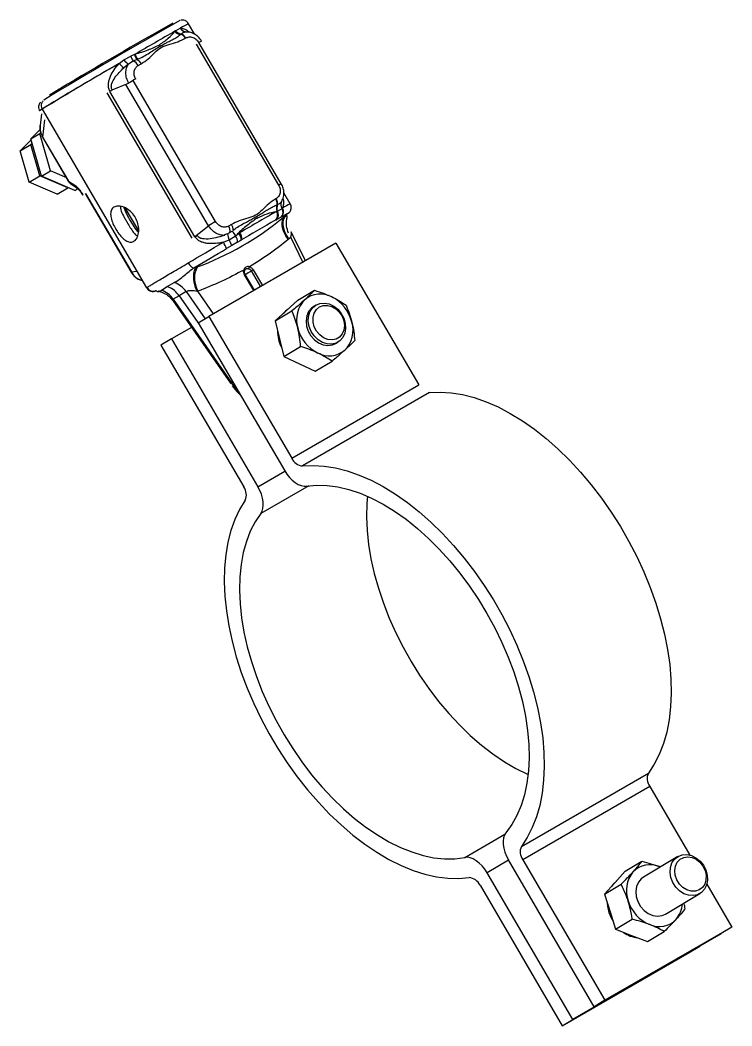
# Model space of a CAD drawing. Header units: millimetres. Extents: x 0 to 42050, y 0 to 29700.
# Drawn here: x 23326 to 26180, y 7893 to 11925 of the extents above; entities that cross this region are included whole.
import ezdxf

# ---------------------------------------------------------------- set-up
doc = ezdxf.new("R2010")
doc.units = ezdxf.units.MM
doc.header["$LTSCALE"] = 50
doc.layers.add('unovics', color=7, linetype='Continuous')

msp = doc.modelspace()

# ---------------------------------------------------------------- linework, layer by layer
at = {"layer": 'unovics', "color": 3}
for p, q in [((24026.8, 11868), (24001.8, 11910.7)), ((23948.1, 11881.5), (23946.7, 11880.2)), ((23949.2, 11882.5), (23948.1, 11881.5)), ((23949.2, 11882.5), (23968.3, 11893.2)), ((23970.2, 11893.5), (23968.3, 11893.2)), ((23969.3, 11867.1), (23971.4, 11868.8)), ((23971.4, 11868.8), (23972.8, 11870)), ((23988.1, 11877.7), (23987.2, 11878.1)), ((23989, 11877.5), (23991.1, 11877.9)), ((23991.1, 11877.9), (23992.5, 11877.8)), ((23999.1, 11876.9), (23991.1, 11877.9)), ((23988.9, 11852.3), (23990.7, 11853.4)), ((24032.3, 11829.3), (24363, 11263.3)), ((24373.6, 11269.3), (24042.9, 11835.3)), ((23742.7, 11765.7), (23769.8, 11781)), ((23785.1, 11787.4), (23769.8, 11781)), ((23787.9, 11788.5), (23785.1, 11787.4)), ((23723.3, 11750.9), (23742.7, 11765.7)), ((23760.5, 11748.7), (23742.3, 11733.8)), ((23779.7, 11760.6), (23760.5, 11748.7)), ((23794.5, 11766.7), (23779.7, 11760.6)), ((23797.6, 11768), (23794.5, 11766.7)), ((23800, 11743.2), (23812, 11750.2)), ((23695.4, 11645.2), (23761.3, 11672.6)), ((24081.4, 11100.6), (23750.7, 11666.6)), ((24109.9, 11117.2), (23779.3, 11683.3)), ((24016.5, 11050.7), (23675.8, 11633.8)), ((23684.8, 11639.2), (24025.5, 11056)), ((23412, 11548.8), (23406.5, 11502)), ((23415, 11567.9), (23833.5, 10851.5)), ((23417.7, 11456.4), (23425.8, 11525.2)), ((23416.8, 11455.8), (23520, 11279.2)), ((23520.9, 11279.8), (23417.7, 11456.4)), ((23520.9, 11279.8), (23545.9, 11263.2)), ((23529, 11269.7), (23554, 11253.2)), ((23587.6, 11229.8), (23771.6, 10914.9)), ((23588.5, 11230.4), (23772.5, 10915.4)), ((24409.7, 11188.4), (24383.8, 11232.7)), ((23746.8, 11172.7), (23801.2, 11079.7)), ((24352.9, 11209.3), (24351, 11208.3)), ((24358.7, 11185.4), (24356.9, 11184.8)), ((24373.1, 11193.9), (24373.3, 11194.9)), ((24378.3, 11171.4), (24376.8, 11169.7)), ((24354.2, 11157.7), (24356.6, 11158.4)), ((24372.6, 11135.4), (24355.2, 11125.5)), ((24356.6, 11158.4), (24358.1, 11158.9)), ((24358.1, 11158.9), (24376.8, 11169.7)), ((24374.4, 11136.4), (24372.6, 11135.4)), ((24382.7, 11134.7), (24388.2, 11139.3)), ((24388, 11139.7), (24403, 11152.4)), ((24388.2, 11139.3), (24394.2, 11144.3)), ((24025.5, 11056), (24081.4, 11100.6)), ((24174.2, 11106.1), (24162.1, 11099.2)), ((24351.9, 11123.6), (24353.9, 11124.8)), ((24353.9, 11124.8), (24355.2, 11125.5)), ((24178.1, 11079), (24157.8, 11068)), ((24164.3, 11044.3), (24190.5, 11060)), ((24190.5, 11060), (24203.9, 11070.2)), ((24207.1, 11072.6), (24203.9, 11070.2)), ((24412.1, 11056.2), (24411.3, 11053.2)), ((24411.3, 11053.2), (24459.4, 10953.7)), ((24470, 10959.8), (24413.6, 11076.5)), ((24141.3, 11034.3), (24164.3, 11044.3)), ((24175, 11021.3), (24154.5, 11009.2)), ((24198.6, 11035), (24175, 11021.3)), ((24198.6, 11035), (24212.4, 11043)), ((24212.4, 11043), (24215.7, 11044.9)), ((24023.3, 10932.3), (24035.5, 10937.1)), ((24023.3, 10932.3), (24035.5, 10937.1)), ((24035.5, 10937.1), (24043.3, 10940)), ((24035.5, 10937.1), (24043.3, 10940)), ((23772.5, 10915.4), (23794.3, 10918.5)), ((23772.5, 10915.4), (23794.3, 10918.5)), ((23772.5, 10915.4), (23794.3, 10918.5)), ((24226.3, 10919.1), (24228.5, 10924.1)), ((24226.3, 10919.1), (24228.5, 10924.1)), ((24263.5, 10840.6), (24226.4, 10904.3)), ((24263.5, 10840.6), (24226.4, 10904.3)), ((24266.2, 10842.2), (24229, 10905.8)), ((24266.2, 10842.2), (24229, 10905.8)), ((24253.1, 10919.7), (24290.2, 10856.1)), ((24253.1, 10919.7), (24290.2, 10856.1)), ((24260.5, 10924), (24297.7, 10860.4)), ((24260.5, 10924), (24297.7, 10860.4)), ((23893, 10842.1), (23916.1, 10856.6)), ((23893, 10842.1), (23916.1, 10856.6)), ((23916.1, 10856.6), (23944.7, 10873.1)), ((23916.1, 10856.6), (23944.7, 10873.1)), ((23868.7, 10839.4), (23868.3, 10839.2)), ((23868.7, 10839.4), (23868.3, 10839.2)), ((23964.6, 10819.7), (23940.7, 10805.7)), ((23964.6, 10819.7), (23940.7, 10805.7)), ((23992.1, 10836.4), (23964.6, 10819.7)), ((23992.1, 10836.4), (23964.6, 10819.7)), ((23964.6, 10819.7), (24045.2, 10703.8)), ((23964.6, 10819.7), (24045.2, 10703.8)), ((23992.1, 10836.4), (24067.9, 10727.4)), ((23992.1, 10836.4), (24067.9, 10727.4)), ((24038.7, 10838.2), (24035.6, 10838.9)), ((24038.7, 10838.2), (24035.6, 10838.9)), ((24101.8, 10747.3), (24038.7, 10838.2)), ((24101.8, 10747.3), (24038.7, 10838.2)), ((23938.6, 10800.9), (24169.3, 10468.9)), ((23940.7, 10805.7), (24173.4, 10470.8)), ((24173.4, 10470.8), (24179.3, 10474.3))]:
    msp.add_line(p, q, dxfattribs=at)
at = {"layer": 'unovics', "color": 4}
for p, q in [((23369.4, 11448.7), (23406.7, 11486.4)), ((23369.4, 11448.7), (23405.1, 11470.1)), ((23405.1, 11470.1), (23409, 11474)), ((23447.8, 11320.6), (23405.1, 11470.1)), ((23326.4, 11401.3), (23370.3, 11445.7)), ((23326.4, 11401.3), (23369.2, 11427)), ((23369.2, 11427), (23374.2, 11432)), ((23405.1, 11301.1), (23369.2, 11427)), ((23412.1, 11299.3), (23369.4, 11448.7)), ((23362.3, 11275.5), (23326.4, 11401.3)), ((23362.3, 11275.5), (23405.1, 11301.1)), ((23518.2, 11253.3), (23405.1, 11301.1)), ((23412.1, 11299.3), (23447.8, 11320.6)), ((23546.3, 11242.5), (23412.1, 11299.3)), ((23513.1, 11293), (23447.8, 11320.6)), ((23475.4, 11227.7), (23362.3, 11275.5)), ((23475.4, 11227.7), (23518.2, 11253.3)), ((23519, 11254.1), (23518.2, 11253.3)), ((23546.3, 11242.5), (23558.1, 11249.6)), ((24440.1, 10801.7), (24507.2, 10841.8)), ((24394.7, 10760.3), (24440.1, 10801.7)), ((24512.3, 10782.4), (24503.5, 10777.1)), ((24349.2, 10718.9), (24394.7, 10760.3)), ((24349.2, 10718.9), (24416.2, 10759)), ((24349.2, 10718.9), (24366.6, 10647.8)), ((24366.6, 10647.8), (24384.1, 10576.6)), ((24384.1, 10576.6), (24451.2, 10616.7)), ((24592.2, 10628.8), (24601, 10634.1)), ((24384.1, 10576.6), (24447.1, 10546.9)), ((24447.1, 10546.9), (24510, 10517.1)), ((24510, 10517.1), (24577.1, 10557.2)), ((25752.6, 8512.3), (25819.7, 8552.4)), ((25963, 8571.3), (25825.7, 8489.2)), ((25752.6, 8512.3), (25710.9, 8466.5)), ((25893.4, 8529.7), (25889.4, 8531.3)), ((25889.4, 8531.3), (25893.4, 8529.7)), ((25710.9, 8466.5), (25669.2, 8420.6)), ((25669.2, 8420.6), (25736.3, 8460.7)), ((25669.2, 8420.6), (25691.6, 8350.2)), ((25914.4, 8340.9), (26051.7, 8423)), ((25691.6, 8350.2), (25713.9, 8279.8)), ((25713.9, 8279.8), (25780.9, 8319.9)), ((25713.9, 8279.8), (25777.9, 8255.3)), ((25841.9, 8230.7), (25909, 8270.8)), ((25777.9, 8255.3), (25841.9, 8230.7))]:
    msp.add_line(p, q, dxfattribs=at)
at = {"layer": 'unovics', "color": 2}
for p, q in [((24592.8, 11030.7), (24083.7, 10736.8)), ((24592.8, 11030.7), (24924.8, 10462.4)), ((24040.9, 10711.2), (24083.7, 10736.8)), ((24040.9, 10711.2), (24083.7, 10736.8)), ((24083.7, 10736.8), (24415.7, 10168.5)), ((24013.5, 10693.1), (23933.8, 10647.2)), ((24013.5, 10693.1), (23933.8, 10647.2)), ((24040.9, 10711.2), (24387.1, 10118.6)), ((23933.8, 10647.2), (23891, 10621.5)), ((23933.8, 10647.2), (23891, 10621.5)), ((23933.8, 10647.2), (24280, 10054.5)), ((23891, 10621.5), (24223, 10053.2)), ((24415.7, 10168.5), (24924.8, 10462.4)), ((24968, 10431.4), (24458.9, 10137.5)), ((24280, 10054.5), (24388.1, 10116.9)), ((24484.1, 10058.2), (24290.9, 9946.7)), ((25336.1, 8612.5), (25845.3, 8906.4)), ((25850.8, 8852.6), (25341.7, 8558.7)), ((25850.8, 8852.6), (26011.6, 8577.4)), ((25109.1, 8568.2), (25270.4, 8661.3)), ((25285.1, 8556.6), (25198.7, 8506.8)), ((25628.2, 7969.5), (25284.4, 8558)), ((25341.7, 8558.7), (25671, 7995.1)), ((25542.6, 7918.2), (25198.7, 8506.8)), ((25170.5, 8456.2), (25499.7, 7892.6)), ((26079.6, 8461.1), (26180.1, 8289)), ((26180.1, 8289), (25671, 7995.1)), ((26180.1, 8289), (26137.3, 8263.4)), ((25628.2, 7969.5), (26137.3, 8263.4)), ((25499.7, 7892.6), (26008.9, 8186.5)), ((26051.7, 8212.1), (25542.6, 7918.2)), ((26008.9, 8186.5), (26051.7, 8212.1)), ((26051.7, 8212.1), (26050.9, 8213.5)), ((25671, 7995.1), (25628.2, 7969.5)), ((25499.7, 7892.6), (25542.6, 7918.2))]:
    msp.add_line(p, q, dxfattribs=at)
at = {"layer": 'unovics', "color": 3, "elevation": 0, "flags": 128}
for points in [[(23444.1, 11623.6), (23444.6, 11624), (23444.8, 11624.1)], [(23417.7, 11456.4), (23417, 11456), (23416.8, 11455.8)], [(23577.9, 11224.4), (23577.2, 11224), (23577, 11223.8)], [(24374.4, 11136.4), (24382.4, 11140.9), (24389.2, 11144.7), (24394.7, 11147.8), (24398.9, 11150), (24401.8, 11151.5), (24403.3, 11152.2), (24403.5, 11152.1), (24403.4, 11152)], [(24400.7, 11047.3), (24391.9, 11060.4), (24384.9, 11074), (24379.8, 11087.5), (24377, 11100.5), (24376.4, 11112.6), (24378.2, 11123.3), (24382.2, 11132.3), (24388.2, 11139.3)], [(24394.2, 11144.3), (24387.4, 11136.8), (24382.7, 11127.3), (24380.2, 11116.2), (24380, 11103.8), (24382.2, 11090.6), (24386.6, 11076.9), (24393.1, 11063.3), (24401.5, 11050.2)], [(24000.4, 10951.7), (24017, 10961.4), (24034, 10971.5), (24051.4, 10981.7), (24069.1, 10992), (24086.9, 11002.5), (24105, 11013.1), (24123.1, 11023.7), (24141.3, 11034.3)], [(24023.3, 10932.3), (24038.8, 10941.4), (24054.6, 10950.7), (24070.8, 10960.2), (24087.3, 10969.9), (24103.9, 10979.6), (24120.7, 10989.5), (24137.6, 10999.3), (24154.5, 11009.2)], [(24035.6, 10838.9), (24030.1, 10853.6), (24026, 10868.6), (24023.5, 10883.4), (24022.6, 10897.4), (24023.4, 10910.1), (24025.9, 10921.2), (24030, 10930.3), (24035.5, 10937.1)], [(24035.6, 10838.9), (24030.1, 10853.6), (24026, 10868.6), (24023.5, 10883.4), (24022.6, 10897.4), (24023.4, 10910.1), (24025.9, 10921.2), (24030, 10930.3), (24035.5, 10937.1)], [(24038.7, 10838.2), (24033.1, 10853.1), (24029.1, 10868.4), (24026.9, 10883.6), (24026.6, 10898.1), (24028.2, 10911.4), (24031.6, 10923.1), (24036.7, 10932.7), (24043.3, 10940)], [(24038.7, 10838.2), (24033.1, 10853.1), (24029.1, 10868.4), (24026.9, 10883.6), (24026.6, 10898.1), (24028.2, 10911.4), (24031.6, 10923.1), (24036.7, 10932.7), (24043.3, 10940)], [(23771.6, 10914.9), (23771.8, 10915), (23772.5, 10915.4)], [(23771.6, 10914.9), (23771.8, 10915), (23772.5, 10915.4)], [(23771.6, 10914.9), (23771.8, 10915), (23772.5, 10915.4)], [(24223, 10923.2), (24223.9, 10922.7), (24224.7, 10922.2), (24225.4, 10921.7), (24225.9, 10921.2), (24226.3, 10920.6), (24226.5, 10920.1), (24226.5, 10919.6), (24226.3, 10919.1)], [(24223, 10923.2), (24223.9, 10922.7), (24224.7, 10922.2), (24225.4, 10921.7), (24225.9, 10921.2), (24226.3, 10920.6), (24226.5, 10920.1), (24226.5, 10919.6), (24226.3, 10919.1)], [(23833.5, 10851.5), (23833.6, 10851.8), (23834.8, 10852.7)], [(23833.5, 10851.5), (23833.6, 10851.8), (23834.8, 10852.7)], [(23868.3, 10839.2), (23868.1, 10839.1), (23868.1, 10839.3), (23869.3, 10840.2)], [(23868.3, 10839.2), (23868.1, 10839.1), (23868.1, 10839.3), (23869.3, 10840.2)], [(24201.9, 10435.6), (24195.5, 10442.6), (24173.4, 10470.8)]]:
    msp.add_lwpolyline(points, dxfattribs=at)
at = {"layer": 'unovics', "color": 4, "elevation": 0, "flags": 128}
for points in [[(23520, 11279.2), (23520.1, 11279.3), (23520.9, 11279.8)], [(24503.5, 10777.1), (24494.2, 10770.2), (24482.9, 10756.2), (24475.6, 10738.9), (24472.8, 10719.3), (24474.8, 10698.6), (24481.3, 10678.3), (24492.1, 10659.5), (24506.3, 10643.4), (24523.2, 10631.1), (24541.6, 10623.2), (24560.4, 10620.4), (24578.4, 10622.8), (24592.2, 10628.8)], [(24608.3, 10639.3), (24593.2, 10630.2), (24575.7, 10626), (24557.1, 10626.9), (24538.4, 10633), (24520.9, 10643.8), (24505.6, 10658.7), (24493.5, 10676.6), (24485.4, 10696.6), (24481.8, 10717.3), (24482.9, 10737.4), (24488.6, 10755.7), (24498.6, 10771), (24512.2, 10782.3), (24528.7, 10789), (24546.9, 10790.6), (24565.7, 10787.1), (24583.9, 10778.6), (24600.5, 10765.7), (24614.2, 10749.1), (24624.4, 10730), (24630.3, 10709.5), (24631.6, 10689), (24628.2, 10669.6), (24620.3, 10652.7), (24608.3, 10639.3)], [(24606.9, 10654.5), (24593, 10646.3), (24576.9, 10643.1), (24559.8, 10645), (24542.9, 10651.9), (24527.6, 10663.3), (24515, 10678.3), (24506, 10695.9), (24501.2, 10714.6), (24501.1, 10733.2), (24505.6, 10750.3), (24514.4, 10764.5), (24526.8, 10774.9), (24542, 10780.6), (24558.7, 10781.2), (24575.9, 10776.8), (24592.1, 10767.6), (24606.2, 10754.2), (24617.1, 10737.8), (24624.1, 10719.5), (24626.5, 10700.6), (24624.3, 10682.6), (24617.6, 10666.9), (24606.9, 10654.5)], [(26052.3, 8553.4), (26065.8, 8536.6), (26075.7, 8517.3), (26081.2, 8496.8), (26082.1, 8476.3), (26078.3, 8457.1), (26070.1, 8440.4), (26057.9, 8427.3), (26042.5, 8418.6), (26024.9, 8414.8), (26006.2, 8416.2), (25987.6, 8422.6), (25970.2, 8433.8), (25955.1, 8448.9), (25943.4, 8467.1), (25935.6, 8487.2), (25932.4, 8507.9), (25933.8, 8527.9), (25939.9, 8545.9), (25950.2, 8561), (25964.1, 8572), (25980.7, 8578.3), (25999, 8579.5), (26017.8, 8575.5), (26036, 8566.6), (26052.3, 8553.4)], [(26052, 8548.5), (26064.2, 8533), (26072.7, 8515.2), (26076.8, 8496.4), (26076.3, 8478), (26071.2, 8461.2), (26061.9, 8447.5), (26049, 8437.7), (26033.6, 8432.6), (26016.7, 8432.7), (25999.6, 8437.8), (25983.6, 8447.6), (25969.9, 8461.4), (25959.5, 8478.2), (25953.1, 8496.7), (25951.2, 8515.5), (25954.1, 8533.2), (25961.3, 8548.6), (25972.5, 8560.5), (25986.8, 8568), (26003.1, 8570.5), (26020.3, 8567.9), (26037, 8560.4), (26052, 8548.5)], [(25718.4, 8474.7), (25704.2, 8461.2), (25696.8, 8450.9)], [(25825.7, 8489.2), (25816.7, 8482.6), (25805.3, 8468.6), (25797.9, 8451.3), (25795, 8431.8), (25796.9, 8411.2), (25803.4, 8390.8), (25814, 8371.9), (25828.2, 8355.8), (25845, 8343.4), (25863.4, 8335.4), (25882.2, 8332.5), (25900.2, 8334.8), (25914.4, 8340.9)], [(25680.6, 8384.9), (25681.7, 8372.6), (25687.3, 8347.7)], [(25687.3, 8347.7), (25697.2, 8323.6), (25703.6, 8312.3)]]:
    msp.add_lwpolyline(points, dxfattribs=at)
at = {"layer": 'unovics', "color": 2, "elevation": 0, "flags": 128}
for points in [[(24968, 10431.4), (25010.6, 10433.6), (25054.9, 10431), (25100.5, 10423.7), (25147.2, 10411.7), (25194.8, 10395.1), (25243, 10374), (25291.5, 10348.5), (25340, 10318.7), (25388.2, 10284.9), (25435.9, 10247.1), (25482.8, 10205.7), (25528.7, 10160.9), (25573.2, 10112.9), (25616.1, 10062), (25657.1, 10008.4), (25696.2, 9952.6), (25732.9, 9894.8), (25767.1, 9835.3), (25798.6, 9774.5), (25827.2, 9712.7), (25852.8, 9650.4), (25875.2, 9587.7), (25894.3, 9525.2), (25910, 9463.1), (25922.1, 9401.9), (25930.7, 9341.8), (25935.6, 9283.2), (25936.9, 9226.5), (25934.5, 9171.9), (25928.5, 9119.8), (25918.8, 9070.5), (25905.5, 9024.2), (25888.8, 8981.3), (25868.7, 8941.9), (25845.3, 8906.4)], [(24458.9, 10137.5), (24501.5, 10139.7), (24545.7, 10137.1), (24591.4, 10129.8), (24638.1, 10117.8), (24685.7, 10101.2), (24733.9, 10080.1), (24782.4, 10054.6), (24830.9, 10024.8), (24879.1, 9991), (24926.8, 9953.2), (24973.7, 9911.8), (25019.5, 9867), (25064, 9819), (25107, 9768), (25148, 9714.5), (25187, 9658.7), (25223.8, 9600.9), (25258, 9541.4), (25289.5, 9480.6), (25318.1, 9418.8), (25343.7, 9356.5), (25366.1, 9293.8), (25385.2, 9231.3), (25400.9, 9169.2), (25413, 9108), (25421.6, 9047.9), (25426.5, 8989.3), (25427.8, 8932.6), (25425.4, 8878), (25419.3, 8825.9), (25409.7, 8776.6), (25396.4, 8730.3), (25379.7, 8687.4), (25359.6, 8648), (25336.1, 8612.5)], [(24387.1, 10118.6), (24396.3, 10104.4), (24406.6, 10091.6), (24417.8, 10080.3), (24429.5, 10070.9), (24441.5, 10063.7), (24453.3, 10058.9), (24464.6, 10056.6), (24475.2, 10056.9)], [(24290.9, 9946.7), (24296.3, 9955.9), (24299.8, 9967.1), (24301.3, 9979.9), (24300.8, 9993.9), (24298.4, 10008.8), (24294, 10024.2), (24287.8, 10039.6), (24280, 10054.5)], [(24475.2, 10056.9), (24515.2, 10060.6), (24556.9, 10059.6), (24600.1, 10053.8), (24644.4, 10043.3), (24689.6, 10028.2), (24735.5, 10008.5), (24781.6, 9984.4), (24827.8, 9956.1), (24873.8, 9923.6), (24919.2, 9887.3), (24963.7, 9847.3), (25007.1, 9803.9), (25049.1, 9757.4), (25089.5, 9708.1), (25127.9, 9656.2), (25164.2, 9602.2), (25198, 9546.3), (25229.3, 9488.9), (25257.7, 9430.4), (25283.2, 9371.2), (25305.5, 9311.6), (25324.5, 9251.9), (25340.1, 9192.7), (25352.2, 9134.2), (25360.7, 9076.8), (25365.5, 9020.9), (25366.7, 8966.9), (25364.2, 8915), (25358, 8865.7), (25348.2, 8819.2), (25334.9, 8775.8), (25318, 8735.8), (25297.8, 8699.5), (25274.4, 8667)], [(24719, 10016.1), (24716.5, 9986.5), (24715.1, 9934), (24717.4, 9879.3), (24723.3, 9823), (24732.9, 9765.2), (24746.1, 9706.5), (24762.7, 9647.1), (24782.7, 9587.4), (24806, 9527.8), (24832.4, 9468.8), (24861.7, 9410.6), (24893.7, 9353.6), (24928.3, 9298.3), (24965.3, 9244.8), (25004.3, 9193.7), (25045.2, 9145.2), (25087.7, 9099.6), (25131.4, 9057.2), (25176.3, 9018.3), (25221.8, 8983.1), (25267.9, 8951.9), (25314.1, 8924.8), (25360.2, 8902), (25362.8, 8900.9)], [(24229, 10000), (24206.6, 9963.3), (24187.5, 9922.8), (24171.8, 9878.8), (24159.7, 9831.6), (24151.1, 9781.4), (24146.2, 9728.5), (24144.9, 9673.2), (24147.3, 9615.9), (24153.4, 9556.8), (24163, 9496.3), (24176.3, 9434.8), (24193, 9372.5), (24213.1, 9309.9), (24236.5, 9247.3), (24263.1, 9185.1), (24292.6, 9123.6), (24325, 9063.2), (24360, 9004.2), (24397.4, 8946.9), (24437.1, 8891.8), (24478.8, 8839), (24522.2, 8789), (24567.1, 8741.9), (24613.3, 8698.1), (24660.5, 8657.8), (24708.4, 8621.2), (24756.7, 8588.6), (24805.3, 8560.2), (24853.7, 8536), (24901.7, 8516.2), (24949.1, 8501), (24995.5, 8490.5), (25040.7, 8484.6), (25084.5, 8483.5), (25126.6, 8487.1)], [(24290.9, 9946.7), (24268.4, 9913), (24249.2, 9875.5), (24233.4, 9834.5), (24221.2, 9790.1), (24212.4, 9742.7), (24207.4, 9692.6), (24206, 9640.1), (24208.3, 9585.4), (24214.2, 9529.1), (24223.8, 9471.3), (24237, 9412.5), (24253.6, 9353.1), (24273.6, 9293.5), (24296.9, 9233.9), (24323.3, 9174.9), (24352.6, 9116.7), (24384.6, 9059.7), (24419.2, 9004.4), (24456.2, 8950.9), (24495.2, 8899.8), (24536.1, 8851.3), (24578.5, 8805.7), (24622.3, 8763.3), (24667.1, 8724.4), (24712.7, 8689.2), (24758.8, 8658), (24805, 8630.9), (24851.1, 8608.1), (24896.8, 8589.8), (24941.8, 8576), (24985.8, 8567), (25028.5, 8562.6), (25069.7, 8563), (25109.1, 8568.2)], [(25274.4, 8667), (25268.7, 8657.9), (25264.9, 8646.7), (25263.2, 8633.8), (25263.5, 8619.6), (25265.8, 8604.5), (25270.2, 8588.9), (25276.4, 8573.2), (25284.4, 8558)], [(25198.7, 8506.8), (25189.4, 8521.1), (25178.8, 8534.2), (25167.4, 8545.6), (25155.4, 8555), (25143.3, 8562.1), (25131.3, 8566.8), (25119.8, 8568.8), (25109.1, 8568.2)]]:
    msp.add_lwpolyline(points, dxfattribs=at)
at = {"layer": 'unovics', "color": 3}
for centre, radius, start, end in [((32449.9, -3223.3), 17360.2, 119.25149, 121.33749), ((33125, -4406.8), 18727.3, 119.37477, 120.96795), ((24180.2, 11544.7), 407.2, 115.9843, 121.0523), ((35911.8, -9029.4), 24091, 119.77926, 120.21536), ((23974.3, 11901.7), 34.9, 217.9529, 261.8078), ((23975.1, 11903.3), 34.7, 218.9855, 263.9083), ((23975.8, 11904.3), 34.4, 219.2942, 265.0588), ((23990.8, 11902), 24.1, 201.5317, 270.8808), ((23992.9, 11902), 24.3, 200.4102, 263.5194), ((23955.1, 11834.2), 38.3, 28.2599, 64.8532), ((23957.3, 11835.5), 37.8, 28.1125, 65.8011), ((23927.2, 11851), 49, 210.2673, 217.7613), ((24153.2, 11652.7), 213.3, 117.8572, 121.1261), ((23836.3, 11800.9), 69.4, 196.6812, 215.4572), ((23848.4, 11803.9), 65.4, 194.6473, 214.6504), ((23850.9, 11805.8), 65.3, 195.355, 215.3452), ((29815, 1113), 12258.7, 119.85396, 121.53009), ((29825.6, 1119), 12258.7, 119.85396, 121.53009), ((23933.3, 11965.2), 300, 225.593, 230.4762), ((23813, 11821.5), 89.8, 218.4665, 234.2203), ((23768.6, 11727.2), 35.3, 27.0947, 71.5852), ((23778.3, 11732.1), 38.3, 28.2599, 64.8532), ((25548.8, 8645.5), 3515.4, 120.0234, 120.5618), ((24188.6, 10456.9), 1384.1, 120.3717, 122.5054), ((22155.6, 14251.5), 3027.2, 300.3747, 300.5743), ((23541, 11287.7), 21.6, 201.5801, 236.2876), ((23566.1, 11271.3), 21.8, 201.7254, 235.5456), ((24473, 11081.1), 212.9, 117.854, 121.13), ((24318.1, 11187.5), 38.9, 356.0382, 32.2172), ((24320.4, 11188.7), 38.5, 355.1203, 32.3562), ((24389.2, 11171.2), 35, 157.0391, 201.3886), ((24390.4, 11171.4), 34.7, 156.0306, 201.1229), ((24396, 11185), 24.5, 150.1023, 218.5452), ((24354.7, 11156.3), 28, 314.5546, 32.4917), ((24554.1, 10885.3), 335.8, 115.4615, 121.5602), ((23620, 12059.5), 1198.7, 290.1383, 309.5133), ((36329.3, -9768.1), 24110, 119.78088, 120.21374), ((24319.3, 11156.2), 49.2, 202.8444, 210.3159), ((24331.3, 11142.1), 27.7, 318.1813, 34.0817), ((24333.4, 11143.3), 27.6, 317.8874, 33.1549), ((24334.8, 11144), 27.5, 317.6974, 32.5385), ((24353, 11155.2), 27.9, 314.5961, 31.2368), ((25867.7, 8075.6), 3513, 120.0229, 120.5617), ((24132, 11079.4), 36, 349.6614, 33.2903), ((24141.2, 11085.4), 38.9, 356.0382, 32.2172), ((35500.8, -8358.4), 22446.6, 119.78095, 120.21367), ((22512, 13641.7), 2996.3, 300.3741, 300.5757), ((24264.8, 11084.7), 108.3, 188.8457, 201.9102), ((24237.8, 11104.6), 65, 203.2193, 223.3514), ((24154.1, 11034.4), 44.5, 0.657, 34.9724), ((24169.3, 11044.4), 43.2, 358.0552, 36.5808), ((24172.7, 11046.7), 43.1, 357.5888, 36.9926), ((23973.6, 10930), 197.4, 23.6425, 31.8709), ((24089.9, 10995.8), 88.9, 16.6668, 33.0693), ((24231.2, 10937.6), 14.6, 321.0188, 354.8594), ((24231.2, 10937.6), 14.6, 321.0188, 354.8594), ((24264.2, 10840.4), 74.2, 118.3084, 120.657), ((24264.2, 10840.4), 74.2, 118.3084, 120.657), ((23441.5, 12287.5), 1590.5, 299.6822, 300.6833), ((23441.5, 12287.5), 1590.5, 299.6822, 300.6833), ((24694.1, 10173.7), 866.5, 120.0208, 120.5897), ((24694.1, 10173.7), 866.5, 120.0208, 120.5897), ((23911.2, 10780.8), 98.2, 34.5227, 70.0604), ((23911.2, 10780.8), 98.2, 34.5227, 70.0604), ((23863.8, 10754.6), 92.3, 33.6053, 71.5749), ((23863.8, 10754.6), 92.3, 33.6053, 71.5749), ((24167, 10479), 10.4, 282.831, 307.814)]:
    msp.add_arc(centre, radius, start, end, dxfattribs=at)
at = {"layer": 'unovics', "color": 4}
for centre, radius, start, end in [((24530.2, 10730.1), 96.8, 61.858, 130.3887), ((24507.8, 10678.8), 152.7, 13.567, 63.5412), ((24548.5, 10723.9), 113.8, 135.4054, 196.6403), ((24449.8, 10692.3), 88.4, 123.7357, 140.8726), ((24587.9, 10727.1), 152.7, 193.567, 243.5411), ((24547.2, 10682), 113.9, 315.4058, 16.6399), ((24507.1, 10680.1), 148.8, 179.2925, 208.2983), ((24565.5, 10675.8), 96.8, 241.858, 310.3887), ((25875.8, 8434.9), 118.9, 140.8241, 200.2587), ((25851.8, 8445), 94.1, 66.4174, 136.3349), ((25908.2, 8437.9), 150.5, 197.0393, 247.5235), ((25876.8, 8389.4), 105.6, 318.9203, 355.6172), ((25888.3, 8385), 94.1, 246.4172, 316.335), ((25816.9, 8367.6), 122.8, 234.5247, 263.4942)]:
    msp.add_arc(centre, radius, start, end, dxfattribs=at)
at = {"layer": 'unovics', "color": 2}
for centre, radius, start, end in [((24463.8, 10190.1), 52.8, 204.1461, 264.5772), ((24179.5, 10021.4), 53.9, 336.6615, 36.1852), ((25893.5, 8884.2), 53.1, 155.2857, 216.5403), ((25384.3, 8590.3), 53.1, 155.2857, 216.5403), ((25122.9, 8435.3), 51.9, 23.7796, 85.9804)]:
    msp.add_arc(centre, radius, start, end, dxfattribs=at)
at = {"layer": 'unovics', "color": 3}
for points, knots in [([(24001.5, 11910.6), (24000, 11912.9), (23996.7, 11918.3), (23988.1, 11923.4), (23979.7, 11925.2), (23973.7, 11924.9), (23971.6, 11924.5), (23970.8, 11924.3)], [0, 0, 0, 0, 0.217042, 0.511663, 0.772734, 0.920197, 1, 1, 1, 1]), ([(23884.8, 11826.3), (23897.5, 11834.9), (23922.8, 11852.3), (23938.8, 11870.9), (23946.7, 11880.2)], [0, 0, 0, 0, 0.501231, 1, 1, 1, 1]), ([(23888.4, 11820.9), (23893.6, 11823.8), (23903.1, 11829.1), (23917.3, 11836.4), (23930.2, 11843), (23944.2, 11850.6), (23957.2, 11858.2), (23965.7, 11864.5), (23969.3, 11867.1)], [0, 0, 0, 0, 0.180147, 0.329244, 0.500357, 0.640101, 0.847202, 1, 1, 1, 1]), ([(23970.2, 11893.5), (23975.7, 11892.3), (23986.3, 11890), (23997.7, 11883.7), (24003.9, 11877.1), (24004.8, 11876.2)], [0, 0, 0, 0, 0.4760726, 0.9214033, 1, 1, 1, 1]), ([(23972.8, 11870), (23973, 11870.2), (23975.6, 11872.7), (23980.6, 11876.4), (23986.4, 11877.2), (23989, 11877.5)], [0, 0, 0, 0, 0.035057, 0.562236, 1, 1, 1, 1]), ([(24053.5, 11841.3), (24049.6, 11846.9), (24041.8, 11858.2), (24025, 11870.4), (24007.2, 11877.6), (23995.4, 11877.3), (23990.3, 11877.2)], [0, 0, 0, 0, 0.258594, 0.522236, 0.791964, 1, 1, 1, 1]), ([(23990.7, 11853.4), (23994.9, 11855.2), (24001.4, 11857.9), (24011.3, 11857.7), (24018.9, 11855.9), (24026.3, 11852.6), (24035, 11846.4), (24039.8, 11839.7), (24042.9, 11835.3)], [0, 0, 0, 0, 0.247489, 0.379035, 0.508933, 0.637282, 0.764819, 1, 1, 1, 1]), ([(23787.9, 11788.5), (23805.5, 11794), (23840.8, 11804.9), (23870.1, 11819.1), (23884.8, 11826.3)], [0, 0, 0, 0, 0.498771, 1, 1, 1, 1]), ([(23797.6, 11768), (23805.8, 11772), (23822.2, 11779.8), (23844.9, 11793.7), (23866.9, 11807.9), (23881.2, 11816.6), (23888.4, 11820.9)], [0, 0, 0, 0, 0.249765, 0.499631, 0.749822, 1, 1, 1, 1]), ([(23812, 11750.2), (23821.3, 11756.4), (23840.6, 11769.3), (23864.9, 11793.9), (23890.5, 11817.6), (23924, 11828.2), (23957.8, 11837), (23978.8, 11847.3), (23988.9, 11852.3)], [0, 0, 0, 0, 0.162198, 0.33671, 0.498111, 0.660779, 0.836616, 1, 1, 1, 1]), ([(23686.4, 11639.8), (23684.2, 11644.6), (23680, 11654.2), (23680, 11670.1), (23683.2, 11685.3), (23690.4, 11704.2), (23703, 11727), (23716.4, 11742.8), (23723.3, 11750.9)], [0, 0, 0, 0, 0.125232, 0.250841, 0.376017, 0.501417, 0.7422, 1, 1, 1, 1]), ([(23761.3, 11672.6), (23758.3, 11679.3), (23752.3, 11692.6), (23749.7, 11713.4), (23751.8, 11733.2), (23757.5, 11743.4), (23760.5, 11748.7)], [0, 0, 0, 0, 0.249007, 0.497971, 0.739305, 1, 1, 1, 1]), ([(23789.9, 11689.2), (23787.6, 11694.1), (23784.1, 11701.5), (23783, 11712.2), (23783.7, 11720.2), (23786, 11727.6), (23790.7, 11736.3), (23796.3, 11740.5), (23800, 11743.2)], [0, 0, 0, 0, 0.235181, 0.362606, 0.491072, 0.620858, 0.752516, 1, 1, 1, 1]), ([(23695.4, 11645.2), (23694.5, 11647.1), (23692.4, 11651.1), (23691.5, 11660.2), (23694.9, 11675.6), (23710.6, 11702.5), (23729.6, 11721.3), (23742.3, 11733.8)], [0, 0, 0, 0, 0.059677, 0.124499, 0.25105, 0.501123, 1, 1, 1, 1]), ([(23483.2, 11648), (23479.6, 11645.8), (23472.4, 11641.5), (23464, 11636.4), (23457.4, 11632.4), (23452.6, 11629.4), (23449.1, 11627.2), (23447.8, 11626.4), (23446.6, 11625.5), (23446.5, 11625.4)], [0, 0, 0, 0, 0.192095, 0.376256, 0.55038, 0.712004, 0.858417, 0.987644, 1, 1, 1, 1]), ([(23407.8, 11595.6), (23407.3, 11595), (23406, 11593.5), (23403.5, 11589.7), (23400.9, 11583.4), (23400, 11574.4), (23401.4, 11566.4), (23404.2, 11562.8), (23404.8, 11562)], [0, 0, 0, 0, 0.080834, 0.198396, 0.378638, 0.635525, 0.922517, 1, 1, 1, 1]), ([(23418.4, 11601.6), (23417.9, 11601), (23416.6, 11599.5), (23414.1, 11595.7), (23411.5, 11589.4), (23410.6, 11580.4), (23412, 11572.4), (23414.8, 11568.8), (23415.4, 11568)], [0, 0, 0, 0, 0.080834, 0.198396, 0.378638, 0.635525, 0.922517, 1, 1, 1, 1]), ([(23406.5, 11502.1), (23406.3, 11494), (23406, 11478), (23413.2, 11463.2), (23416.8, 11455.8)], [0, 0, 0, 0, 0.505622, 1, 1, 1, 1]), ([(23417.7, 11456.4), (23413.7, 11464), (23405.9, 11478.8), (23406.6, 11494.4), (23406.9, 11502)], [0, 0, 0, 0, 0.511531, 1, 1, 1, 1]), ([(23520.4, 11279.5), (23521, 11278.2), (23522.8, 11274.2), (23526.5, 11271.7), (23529.1, 11270)], [0, 0, 0, 0, 0.301311, 1, 1, 1, 1]), ([(23545.9, 11263.2), (23548.2, 11261.4), (23553, 11257.8), (23561.4, 11248.5), (23570, 11237.2), (23575.3, 11228.6), (23577.9, 11224.4)], [0, 0, 0, 0, 0.250977, 0.506663, 0.758646, 1, 1, 1, 1]), ([(23554, 11253.2), (23554.8, 11252.5), (23556.8, 11251.1), (23562.2, 11245.3), (23569.3, 11236.3), (23574.4, 11228.2), (23577, 11223.8)], [0, 0, 0, 0, 0.204434, 0.43768, 0.701562, 1, 1, 1, 1]), ([(24363, 11263.3), (24365.3, 11258.5), (24368.7, 11251), (24369.8, 11240.4), (24369.1, 11232.4), (24366.9, 11224.9), (24362.2, 11216.3), (24356.6, 11212.1), (24352.9, 11209.3)], [0, 0, 0, 0, 0.2351806, 0.3626056, 0.4910665, 0.6208523, 0.7525108, 1, 1, 1, 1]), ([(24372.6, 11194), (24375.9, 11199.7), (24382.4, 11211.1), (24384.9, 11231.3), (24382.3, 11251.3), (24376.5, 11263.4), (24373.6, 11269.3)], [0, 0, 0, 0, 0.2582022, 0.5107754, 0.7577321, 1, 1, 1, 1]), ([(23707.2, 11091.8), (23703.3, 11099.7), (23695.4, 11115.3), (23689.2, 11137.9), (23688.9, 11157.3), (23695.8, 11171.6), (23709.2, 11179.5), (23727.5, 11180.1), (23748.5, 11173.3), (23769.3, 11159.3), (23786.7, 11138.9), (23798.2, 11114.8), (23803, 11089.7), (23801.2, 11066.2), (23793.5, 11047.4), (23781.4, 11036.1), (23766.6, 11033.6), (23750.5, 11039.7), (23733.9, 11053.5), (23718.9, 11072), (23710.7, 11085.8), (23707.2, 11091.8)], [0, 0, 0, 0, 0.052929, 0.105819, 0.159639, 0.213737, 0.266672, 0.318837, 0.371736, 0.4258, 0.479674, 0.532216, 0.584391, 0.637701, 0.691905, 0.745388, 0.797696, 0.850144, 0.903814, 0.957985, 1, 1, 1, 1]), ([(23729, 11178.5), (23729, 11173.9), (23729.1, 11163.2), (23738.2, 11144.9), (23747.8, 11127.4), (23753.1, 11118.2), (23755.8, 11113.6)], [0, 0, 0, 0, 0.28002, 0.639031, 0.819068, 1, 1, 1, 1]), ([(23800.4, 11075.5), (23799.2, 11076.7), (23792.6, 11084.2), (23778.6, 11104.5), (23763.3, 11130.4), (23752.7, 11151.3), (23746.8, 11164.4), (23744.5, 11171.2), (23743.6, 11173.7)], [0, 0, 0, 0, 0.054744, 0.32463, 0.620315, 0.774736, 0.916384, 1, 1, 1, 1]), ([(24351, 11208.3), (24341.7, 11202), (24322.2, 11189), (24297.8, 11164.2), (24272, 11140.5), (24238.6, 11130.2), (24205, 11121.4), (24184.2, 11111.1), (24174.2, 11106.1)], [0, 0, 0, 0, 0.163352, 0.339202, 0.501889, 0.663271, 0.837771, 1, 1, 1, 1]), ([(24273.9, 11137.1), (24279.9, 11140.7), (24291.1, 11147.4), (24307, 11157.8), (24323.4, 11168.1), (24340, 11177.7), (24351.6, 11182.6), (24356.9, 11184.8)], [0, 0, 0, 0, 0.205911, 0.384545, 0.582015, 0.810603, 1, 1, 1, 1]), ([(24374.8, 11197.2), (24372.8, 11194.5), (24368.8, 11189.1), (24362.1, 11186.7), (24358.7, 11185.4)], [0, 0, 0, 0, 0.492424, 1, 1, 1, 1]), ([(24380.3, 11209.8), (24380.7, 11208.4), (24383.5, 11199.4), (24383.2, 11186.6), (24380, 11176.5), (24378.3, 11171.4)], [0, 0, 0, 0, 0.088455, 0.543545, 1, 1, 1, 1]), ([(24403.4, 11152), (24403.5, 11152.1), (24403.9, 11152.4), (24405.5, 11153.9), (24407.8, 11156.5), (24410.3, 11160.3), (24413, 11166.3), (24414.1, 11174.9), (24412.9, 11183.2), (24410.1, 11187.1), (24409.3, 11188.2)], [0, 0, 0, 0, 0.0298634, 0.1444308, 0.2285665, 0.3229352, 0.4656633, 0.6737912, 0.9114022, 1, 1, 1, 1]), ([(24180.1, 11082.7), (24185.8, 11086.9), (24198.6, 11096), (24218.3, 11107.4), (24237.6, 11117.7), (24256.1, 11127.2), (24267.7, 11133.6), (24273.9, 11137.1)], [0, 0, 0, 0, 0.18954, 0.417654, 0.615578, 0.794167, 1, 1, 1, 1]), ([(24276.7, 11131.3), (24263.3, 11122.2), (24236.5, 11104), (24209.8, 11079.1), (24196.5, 11066.6)], [0, 0, 0, 0, 0.501276, 1, 1, 1, 1]), ([(24276.7, 11131.3), (24290.5, 11137.9), (24318, 11151.1), (24342.2, 11155.5), (24354.2, 11157.7)], [0, 0, 0, 0, 0.501278, 1, 1, 1, 1]), ([(24403, 11070.6), (24399.5, 11080.4), (24394.2, 11094.9), (24394.1, 11113.8), (24395.3, 11125.9), (24396.7, 11134.8), (24397.3, 11139.6), (24396, 11139.8), (24395.5, 11139.9)], [0, 0, 0, 0, 0.322785, 0.474642, 0.621286, 0.768457, 0.924975, 1, 1, 1, 1]), ([(23755.8, 11113.6), (23760, 11106.5), (23768.3, 11092.3), (23780.2, 11074.7), (23789.6, 11063), (23795.4, 11060.5), (23797.2, 11059.7)], [0, 0, 0, 0, 0.28968, 0.579959, 0.870445, 1, 1, 1, 1]), ([(24147.2, 11062), (24141.1, 11062.1), (24129.4, 11062.3), (24111.2, 11070.3), (24094.3, 11082.9), (24085.7, 11094.7), (24081.4, 11100.6)], [0, 0, 0, 0, 0.260558, 0.502005, 0.75096, 1, 1, 1, 1]), ([(24162.1, 11099.2), (24157.9, 11097.4), (24151.4, 11094.6), (24141.5, 11094.9), (24133.9, 11096.6), (24126.6, 11100), (24117.8, 11106.2), (24113, 11112.9), (24109.9, 11117.2)], [0, 0, 0, 0, 0.247483, 0.37903, 0.508928, 0.637281, 0.764819, 1, 1, 1, 1]), ([(24141.3, 11034.3), (24130.8, 11032.3), (24110.6, 11028.4), (24084.8, 11028.7), (24064.8, 11031.7), (24050.1, 11036.4), (24036.4, 11044.1), (24030.2, 11052.5), (24027.1, 11056.7)], [0, 0, 0, 0, 0.257999, 0.49867, 0.623982, 0.749361, 0.875049, 1, 1, 1, 1]), ([(24157.8, 11068), (24147.7, 11063.9), (24127.5, 11055.8), (24095.9, 11048.5), (24071.5, 11046.3), (24055.5, 11048.7), (24047.7, 11051.3), (24040.7, 11055.4), (24037.6, 11059.9), (24036.1, 11062)], [0, 0, 0, 0, 0.2501929, 0.4994899, 0.7490553, 0.8177363, 0.876704, 0.9414569, 1, 1, 1, 1]), ([(24411.3, 11053.2), (24384.8, 11032), (24331.9, 10989.6), (24274.4, 10954.1), (24245.7, 10936.3)], [0, 0, 0, 0, 0.5, 1, 1, 1, 1]), ([(24412.1, 11056.2), (24412.8, 11059.5), (24414.3, 11066), (24414.6, 11072.5), (24414.1, 11075.8), (24413.6, 11076.5), (24413.5, 11076.6)], [0, 0, 0, 0, 0.377516, 0.753742, 0.951135, 1, 1, 1, 1]), ([(23834.8, 10852.7), (23836.5, 10853.8), (23839.9, 10856), (23851, 10862.8), (23866.3, 10872.1), (23885.9, 10883.9), (23909.5, 10898), (23936.8, 10914.1), (23967, 10932), (23989.2, 10945.1), (24000.4, 10951.7)], [0, 0, 0, 0, 0.125, 0.25, 0.375, 0.5, 0.625, 0.75, 0.875, 1, 1, 1, 1]), ([(23834.8, 10852.7), (23836.5, 10853.8), (23839.9, 10856), (23851, 10862.8), (23866.3, 10872.1), (23885.9, 10883.9), (23909.5, 10898), (23936.8, 10914.1), (23967, 10932), (23989.2, 10945.1), (24000.4, 10951.7)], [0, 0, 0, 0, 0.125, 0.25, 0.375, 0.5, 0.625, 0.75, 0.875, 1, 1, 1, 1]), ([(23944.7, 10873.1), (23951.2, 10876.9), (23963.7, 10884.2), (23990.5, 10906.7), (24010.3, 10922.2), (24023.3, 10932.3)], [0, 0, 0, 0, 0.26915, 0.518859, 1, 1, 1, 1]), ([(23944.7, 10873.1), (23951.2, 10876.9), (23963.7, 10884.2), (23990.5, 10906.7), (24010.3, 10922.2), (24023.3, 10932.3)], [0, 0, 0, 0, 0.26915, 0.518859, 1, 1, 1, 1]), ([(24000.4, 10951.7), (24002.2, 10948.9), (24005.8, 10943.3), (24012.1, 10936.9), (24018.4, 10932.7), (24021.7, 10932.4), (24023.3, 10932.3)], [0, 0, 0, 0, 0.250001, 0.499999, 0.750002, 1, 1, 1, 1]), ([(24000.4, 10951.7), (24002.2, 10948.9), (24005.8, 10943.3), (24012.1, 10936.9), (24018.4, 10932.7), (24021.7, 10932.4), (24023.3, 10932.3)], [0, 0, 0, 0, 0.250001, 0.499999, 0.750002, 1, 1, 1, 1]), ([(24245.7, 10936.3), (24243.2, 10936.7), (24238.2, 10937.4), (24231.5, 10934.9), (24225.8, 10930.3), (24223.9, 10925.6), (24223, 10923.2)], [0, 0, 0, 0, 0.250046, 0.500156, 0.750195, 1, 1, 1, 1]), ([(24245.7, 10936.3), (24243.2, 10936.7), (24238.2, 10937.4), (24231.5, 10934.9), (24225.8, 10930.3), (24223.9, 10925.6), (24223, 10923.2)], [0, 0, 0, 0, 0.250046, 0.500156, 0.750195, 1, 1, 1, 1]), ([(24228.5, 10924.1), (24229.6, 10925.4), (24232, 10928), (24237, 10929.5), (24240.7, 10928.8), (24242.5, 10928.4)], [0, 0, 0, 0, 0.33309, 0.665836, 1, 1, 1, 1]), ([(24228.5, 10924.1), (24229.6, 10925.4), (24232, 10928), (24237, 10929.5), (24240.7, 10928.8), (24242.5, 10928.4)], [0, 0, 0, 0, 0.33309, 0.665836, 1, 1, 1, 1]), ([(24242.5, 10928.4), (24243.5, 10928), (24245.6, 10927.2), (24248.5, 10925.2), (24251.1, 10922.7), (24252.4, 10920.7), (24253.1, 10919.7)], [0, 0, 0, 0, 0.249998, 0.499998, 0.75, 1, 1, 1, 1]), ([(24242.5, 10928.4), (24243.5, 10928), (24245.6, 10927.2), (24248.5, 10925.2), (24251.1, 10922.7), (24252.4, 10920.7), (24253.1, 10919.7)], [0, 0, 0, 0, 0.249998, 0.499998, 0.75, 1, 1, 1, 1]), ([(24245.7, 10936.3), (24247.1, 10935.7), (24250, 10934.6), (24254.1, 10931.8), (24257.7, 10928.3), (24259.6, 10925.4), (24260.5, 10924)], [0, 0, 0, 0, 0.249895, 0.49999, 0.749904, 1, 1, 1, 1]), ([(24245.7, 10936.3), (24247.1, 10935.7), (24250, 10934.6), (24254.1, 10931.8), (24257.7, 10928.3), (24259.6, 10925.4), (24260.5, 10924)], [0, 0, 0, 0, 0.249895, 0.49999, 0.749904, 1, 1, 1, 1]), ([(23771.6, 10914.9), (23775.5, 10909.3), (23783.3, 10898.1), (23799.1, 10886), (23811, 10882.4), (23816.4, 10880.7)], [0, 0, 0, 0, 0.345073, 0.697029, 1, 1, 1, 1]), ([(23772.5, 10915.4), (23776.4, 10909.7), (23784.4, 10897.9), (23800.1, 10885.9), (23811.4, 10882.5), (23816.2, 10881.1)], [0, 0, 0, 0, 0.356846, 0.726098, 1, 1, 1, 1]), ([(24223, 10923.2), (24193.2, 10907.2), (24133.6, 10875.2), (24070.3, 10850.5), (24038.7, 10838.2)], [0, 0, 0, 0, 0.5, 1, 1, 1, 1]), ([(24223, 10923.2), (24193.2, 10907.2), (24133.6, 10875.2), (24070.3, 10850.5), (24038.7, 10838.2)], [0, 0, 0, 0, 0.5, 1, 1, 1, 1]), ([(24226.4, 10904.3), (24225.6, 10905.8), (24224, 10908.8), (24222.7, 10913.7), (24222.3, 10918.6), (24222.7, 10921.7), (24223, 10923.2)], [0, 0, 0, 0, 0.249906, 0.499999, 0.749899, 1, 1, 1, 1]), ([(24226.4, 10904.3), (24225.6, 10905.8), (24224, 10908.8), (24222.7, 10913.7), (24222.3, 10918.6), (24222.7, 10921.7), (24223, 10923.2)], [0, 0, 0, 0, 0.249906, 0.499999, 0.749899, 1, 1, 1, 1]), ([(24228.7, 10905.6), (24228.1, 10906.6), (24227, 10908.8), (24226.1, 10912.3), (24225.8, 10915.8), (24226.1, 10918), (24226.3, 10919.1)], [0, 0, 0, 0, 0.25, 0.500002, 0.750002, 1, 1, 1, 1]), ([(24228.7, 10905.6), (24228.1, 10906.6), (24227, 10908.8), (24226.1, 10912.3), (24225.8, 10915.8), (24226.1, 10918), (24226.3, 10919.1)], [0, 0, 0, 0, 0.25, 0.500002, 0.750002, 1, 1, 1, 1]), ([(23833.9, 10851.7), (23835, 10849.7), (23838, 10844.6), (23846, 10839.5), (23854.5, 10837.2), (23861, 10837.4), (23865.4, 10838.2), (23868.9, 10839.4), (23869.9, 10839.8), (23870.5, 10840.1)], [0, 0, 0, 0, 0.128554, 0.334176, 0.520174, 0.627984, 0.713668, 0.816533, 1, 1, 1, 1]), ([(23833.9, 10851.7), (23835, 10849.7), (23838, 10844.6), (23846, 10839.5), (23854.5, 10837.2), (23861, 10837.4), (23865.4, 10838.2), (23868.9, 10839.4), (23869.9, 10839.8), (23870.5, 10840.1)], [0, 0, 0, 0, 0.128554, 0.334176, 0.520174, 0.627984, 0.713668, 0.816533, 1, 1, 1, 1]), ([(23834.8, 10852.7), (23836.8, 10850), (23840.7, 10844.6), (23849.7, 10839.7), (23859.6, 10837.7), (23866.1, 10839.3), (23869.3, 10840.2)], [0, 0, 0, 0, 0.250002, 0.5, 0.750004, 1, 1, 1, 1]), ([(23834.8, 10852.7), (23836.8, 10850), (23840.7, 10844.6), (23849.7, 10839.7), (23859.6, 10837.7), (23866.1, 10839.3), (23869.3, 10840.2)], [0, 0, 0, 0, 0.250002, 0.5, 0.750004, 1, 1, 1, 1]), ([(23964.6, 10819.7), (23958.5, 10827.2), (23946.2, 10842.2), (23928, 10852.6), (23917.9, 10856), (23916.1, 10856.6)], [0, 0, 0, 0, 0.451276, 0.902537, 1, 1, 1, 1]), ([(23964.6, 10819.7), (23958.5, 10827.2), (23946.2, 10842.2), (23928, 10852.6), (23917.9, 10856), (23916.1, 10856.6)], [0, 0, 0, 0, 0.451276, 0.902537, 1, 1, 1, 1]), ([(23869.3, 10840.2), (23872, 10839.5), (23875.2, 10838.8), (23880.1, 10836.7), (23883.7, 10836.4), (23889.4, 10839.9), (23893, 10842.1)], [0, 0, 0, 0, 0.484275, 0.575442, 0.73295, 1, 1, 1, 1]), ([(23869.3, 10840.2), (23872, 10839.5), (23875.2, 10838.8), (23880.1, 10836.7), (23883.7, 10836.4), (23889.4, 10839.9), (23893, 10842.1)], [0, 0, 0, 0, 0.484275, 0.575442, 0.73295, 1, 1, 1, 1]), ([(23882.9, 10840.9), (23882.7, 10840.5), (23882.3, 10839.4), (23886.5, 10837.6), (23894.8, 10834.5), (23905.6, 10829.7), (23921.8, 10820.4), (23931.8, 10808.8), (23938.6, 10800.9)], [0, 0, 0, 0, 0.070877, 0.226758, 0.374271, 0.521793, 0.674772, 1, 1, 1, 1]), ([(23882.9, 10840.9), (23882.7, 10840.5), (23882.3, 10839.4), (23886.5, 10837.6), (23894.8, 10834.5), (23905.6, 10829.7), (23921.8, 10820.4), (23931.8, 10808.8), (23938.6, 10800.9)], [0, 0, 0, 0, 0.070877, 0.226758, 0.374271, 0.521793, 0.674772, 1, 1, 1, 1]), ([(23992.1, 10836.4), (23993.3, 10837.1), (23995.5, 10838.6), (24000.5, 10840), (24006.2, 10840.9), (24014.2, 10841.4), (24024.5, 10840.9), (24031.9, 10839.6), (24035.6, 10838.9)], [0, 0, 0, 0, 0.123008, 0.250582, 0.369401, 0.500259, 0.749707, 1, 1, 1, 1]), ([(23992.1, 10836.4), (23993.3, 10837.1), (23995.5, 10838.6), (24000.5, 10840), (24006.2, 10840.9), (24014.2, 10841.4), (24024.5, 10840.9), (24031.9, 10839.6), (24035.6, 10838.9)], [0, 0, 0, 0, 0.123008, 0.250582, 0.369401, 0.500259, 0.749707, 1, 1, 1, 1]), ([(23938.6, 10801), (23938.3, 10801.5), (23937.7, 10802.6), (23938.2, 10804.2), (23939.9, 10805.2), (23940.7, 10805.7)], [0, 0, 0, 0, 0.259571, 0.636529, 1, 1, 1, 1]), ([(23938.6, 10801), (23938.3, 10801.5), (23937.7, 10802.6), (23938.2, 10804.2), (23939.9, 10805.2), (23940.7, 10805.7)], [0, 0, 0, 0, 0.259571, 0.636529, 1, 1, 1, 1]), ([(24176.4, 10459.2), (24176.7, 10458.7), (24179.7, 10454.3), (24188.3, 10444.4), (24198.8, 10432.2), (24207.1, 10424.6), (24209.7, 10422.2)], [0, 0, 0, 0, 0.034445, 0.317424, 0.785951, 1, 1, 1, 1])]:
    msp.add_open_spline(points, degree=3, knots=knots, dxfattribs=at)
at = {"layer": 'unovics', "color": 4}
for points, knots in [([(24507.2, 10841.8), (24504.2, 10838.8), (24492.8, 10827.4), (24478.2, 10813.9), (24467.4, 10803.8)], [0, 0, 0, 0, 0.2575487, 1, 1, 1, 1]), ([(24507.2, 10841.8), (24519, 10837.9), (24542.9, 10830.1), (24564.8, 10820.4), (24575.9, 10815.5)], [0, 0, 0, 0, 0.495457, 1, 1, 1, 1]), ([(24575.9, 10815.5), (24577.3, 10814.8), (24588.6, 10809.4), (24608.6, 10798.6), (24624.9, 10787.8), (24633.1, 10782.3)], [0, 0, 0, 0, 0.070088, 0.530785, 1, 1, 1, 1]), ([(24467.4, 10803.8), (24463.2, 10800), (24447.5, 10785.8), (24429.4, 10770.4), (24416.2, 10759)], [0, 0, 0, 0, 0.268634, 1, 1, 1, 1]), ([(24633.1, 10782.3), (24637.5, 10771.7), (24646.5, 10750.3), (24653, 10726.6), (24656.3, 10714.6)], [0, 0, 0, 0, 0.495458, 1, 1, 1, 1]), ([(24439.4, 10691.3), (24439, 10693), (24435.8, 10705.7), (24428.7, 10729.1), (24420.4, 10749), (24416.2, 10759)], [0, 0, 0, 0, 0.070088, 0.530784, 1, 1, 1, 1]), ([(24451.2, 10616.7), (24449.9, 10629.3), (24447.4, 10654.5), (24442.1, 10679), (24439.4, 10691.3)], [0, 0, 0, 0, 0.495458, 1, 1, 1, 1]), ([(24656.3, 10714.6), (24656.7, 10712.9), (24659.8, 10700.1), (24664.4, 10675.3), (24666.8, 10651.8), (24668, 10640)], [0, 0, 0, 0, 0.070091, 0.530785, 1, 1, 1, 1]), ([(24519.8, 10590.4), (24518.3, 10591.1), (24507, 10596.4), (24484.4, 10605.7), (24462.3, 10613.1), (24451.2, 10616.7)], [0, 0, 0, 0, 0.070088, 0.530784, 1, 1, 1, 1]), ([(24668, 10640), (24665.1, 10637), (24653.6, 10625.6), (24639.1, 10612.1), (24628.3, 10602)], [0, 0, 0, 0, 0.257554, 1, 1, 1, 1]), ([(24577.1, 10557.2), (24568.4, 10563), (24551, 10574.7), (24530.3, 10585.1), (24519.8, 10590.4)], [0, 0, 0, 0, 0.495457, 1, 1, 1, 1]), ([(24628.3, 10602), (24624, 10598.2), (24608.3, 10584), (24590.3, 10568.5), (24577.1, 10557.2)], [0, 0, 0, 0, 0.268634, 1, 1, 1, 1]), ([(25783.7, 8510), (25784.7, 8511.1), (25792.1, 8519.3), (25805, 8534), (25814.7, 8546.2), (25819.7, 8552.4)], [0, 0, 0, 0, 0.070086, 0.530784, 1, 1, 1, 1]), ([(25819.7, 8552.4), (25831.7, 8549.4), (25855.9, 8543.3), (25878.2, 8535.3), (25889.4, 8531.3)], [0, 0, 0, 0, 0.495459, 1, 1, 1, 1]), ([(25736.3, 8460.7), (25744.6, 8469.1), (25761.6, 8486.1), (25776.3, 8502), (25783.7, 8510)], [0, 0, 0, 0, 0.4954575, 1, 1, 1, 1]), ([(25764.3, 8393.8), (25762.2, 8400.1), (25754.3, 8423.8), (25743.9, 8445.1), (25736.3, 8460.7)], [0, 0, 0, 0, 0.268634, 1, 1, 1, 1]), ([(25780.9, 8319.9), (25779.9, 8326.4), (25776, 8351.3), (25769.3, 8375.7), (25764.3, 8393.8)], [0, 0, 0, 0, 0.257551, 1, 1, 1, 1]), ([(25992.4, 8362.5), (25987.2, 8356), (25976.8, 8342.9), (25963.2, 8327.7), (25956.4, 8320.1)], [0, 0, 0, 0, 0.4954575, 1, 1, 1, 1]), ([(25992.4, 8362.5), (25991.5, 8368.9), (25990.5, 8376.6), (25988.6, 8384), (25988.3, 8385.1)], [0, 0, 0, 0, 0.848307, 1, 1, 1, 1]), ([(25850.7, 8298.8), (25849.2, 8299.4), (25837.6, 8303.8), (25814.7, 8311.3), (25792.3, 8317), (25780.9, 8319.9)], [0, 0, 0, 0, 0.070092, 0.530787, 1, 1, 1, 1]), ([(25956.4, 8320.1), (25955.4, 8319), (25947.9, 8310.7), (25932.5, 8294.5), (25916.9, 8278.7), (25909, 8270.8)], [0, 0, 0, 0, 0.070091, 0.530784, 1, 1, 1, 1]), ([(25909, 8270.8), (25900.2, 8275.8), (25882.4, 8285.7), (25861.3, 8294.4), (25850.7, 8298.8)], [0, 0, 0, 0, 0.49546, 1, 1, 1, 1])]:
    msp.add_open_spline(points, degree=3, knots=knots, dxfattribs=at)

doc.saveas('drawing.dxf')
